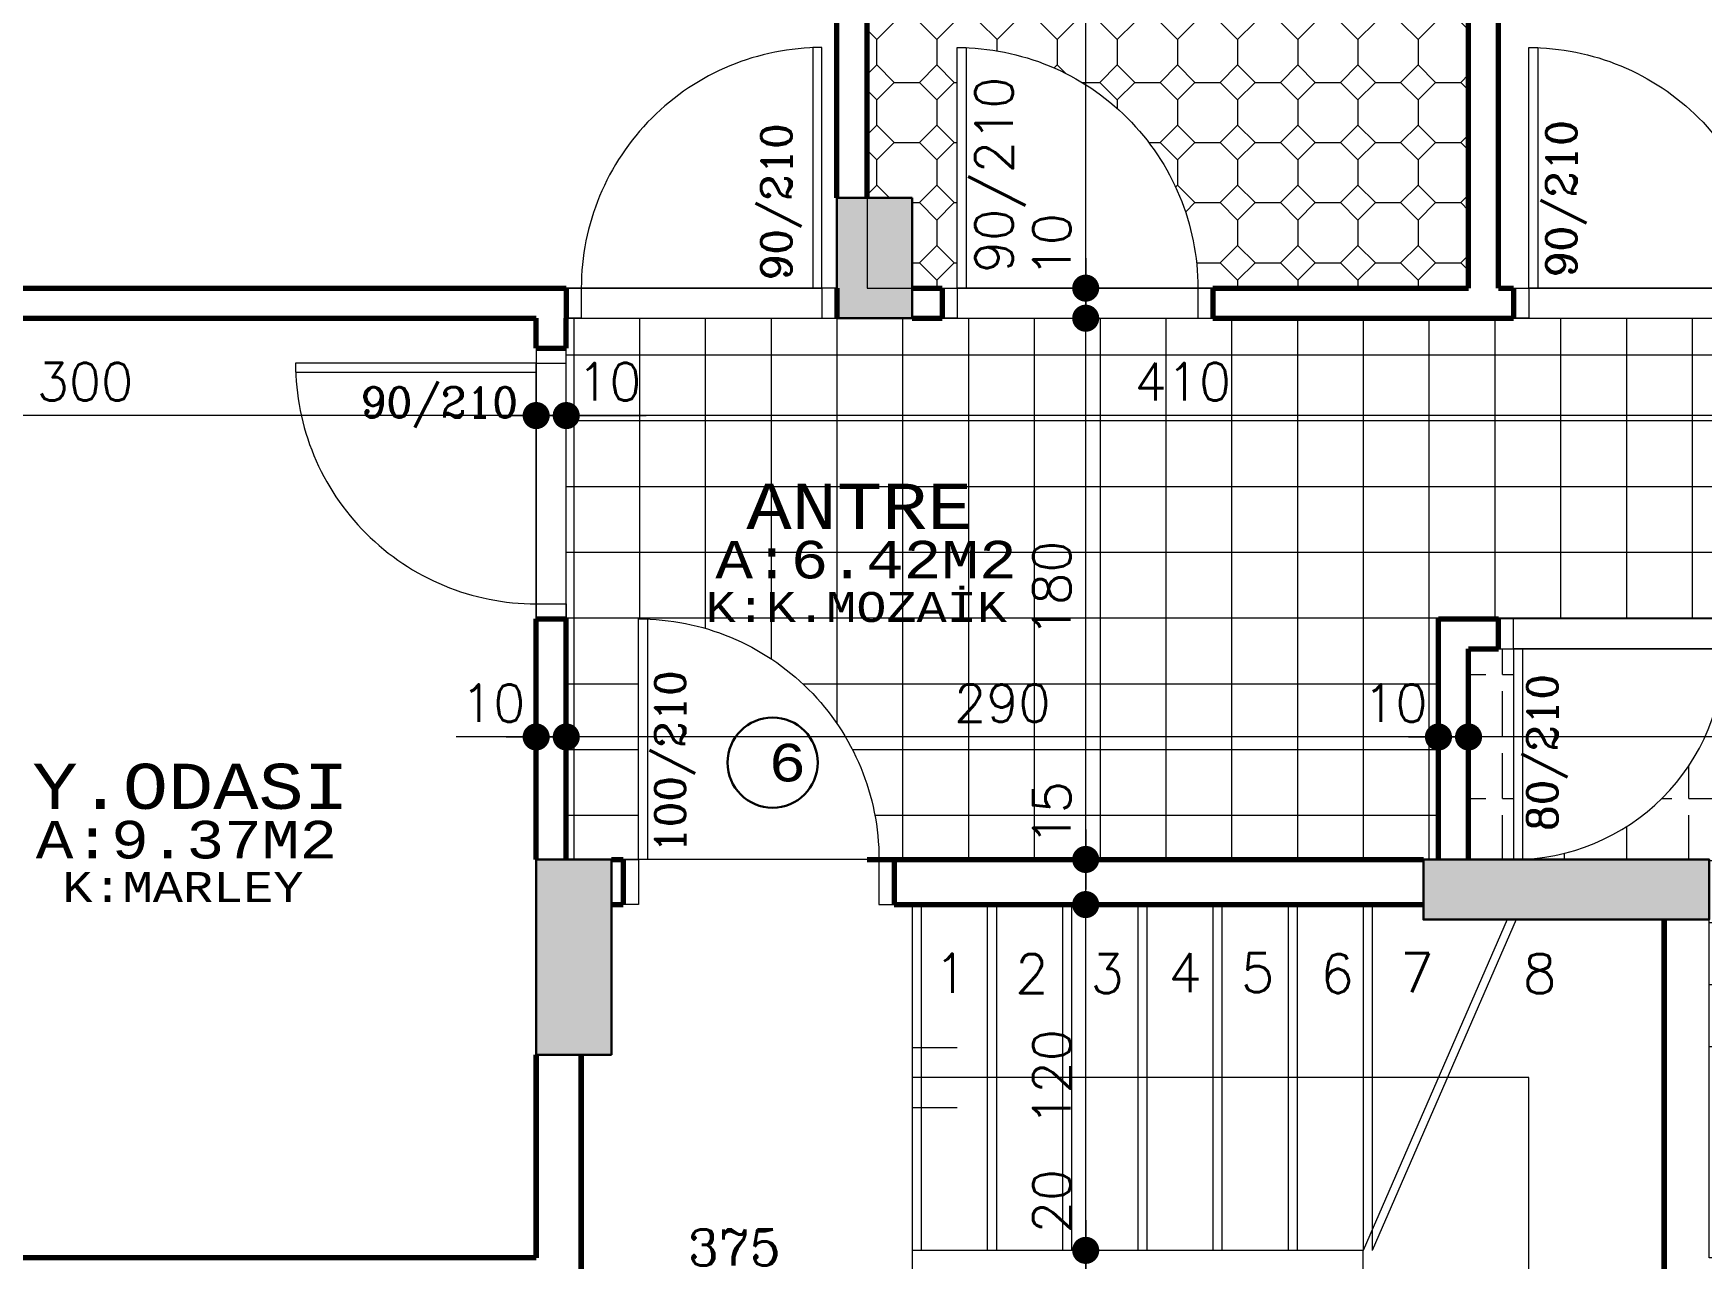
# Model space of a CAD drawing. Header units: millimetres. Extents: x 35860 to 71103, y -11298 to -8385.
# Drawn here: x 47199 to 47754, y -9991 to -9584 of the extents above; entities that cross this region are included whole.
import ezdxf
from ezdxf.enums import TextEntityAlignment as Align

# ---------------------------------------------------------------- set-up
doc = ezdxf.new("R2010")
doc.units = ezdxf.units.MM
doc.header["$MEASUREMENT"] = 0
doc.layers.get('0').update_dxf_attribs({"lineweight": 15})
doc.layers.get('Defpoints').update_dxf_attribs({"lineweight": 20})
for name, color, linetype, lineweight in [('02', 2, 'Continuous', 20), ('03_Yazı', 1, 'Continuous', 30), ('07', 3, 'Continuous', 70), ('Kolon', 6, 'Continuous', 30), ('Merd&Balkon', 40, 'Continuous', 20), ('Ölçü', 140, 'Continuous', 20)]:
    doc.layers.add(name, color=color, linetype=linetype, lineweight=lineweight)
doc.layers.add('Lay_X', color=45, linetype='Continuous', lineweight=13, plot=False)
doc.styles.add('0', font='txt.shx')
doc.styles.add('C', font='')
doc.styles.add('ROMANC', font='romanc', dxfattribs={"height": 0.11})
doc.styles.get('C').set_extended_font_data('Courier New Tur')
doc.dimstyles.new('2', dxfattribs={"dimtxt": 12.5, "dimasz": 1, "dimexe": 0, "dimexo": 0, "dimgap": 5, "dimtad": 1, "dimdec": 0, "dimlfac": -1, "dimzin": 12, "dimdsep": 46, "dimtxsty": '0', "dimblk": 'DOT', "dimcen": 2.5, "dimse1": 1, "dimse2": 1, "dimclrd": 256, "dimclrt": 1, "dimadec": 0, "dimazin": 0, "dimtfac": 1, "dimtdec": 0, "dimtmove": 0, "dimatfit": 0, "dimldrblk": 'DOT', "dimfxl": 1, "dimtolj": 1, "dimtzin": 0, "dimlwd": -1, "dimarcsym": 0})

# ---------------------------------------------------------------- blocks, each defined once
blk = doc.blocks.new('DOT')
at = {"color": 0}
blk.add_line((-10, 0), (10, 0), dxfattribs=at)
at = {"color": 0, "const_width": 4.5}
blk.add_lwpolyline([(-2.25, 0, 1), (2.25, 0, 1)], format="xyb", close=True, dxfattribs=at)
blk = doc.blocks.new('*D624')
at = {"layer": 'Defpoints', "color": 0, "transparency": 16777216}
for p in [(47786.06, -9688.42), (47376.06, -9710.8), (47376.06, -9778.42)]:
    blk.add_point(p, dxfattribs=at)
at = {"layer": 'Ölçü', "transparency": 16777216}
blk.add_line((47785.06, -9710.8), (47377.06, -9710.8), dxfattribs=at)
at = {"layer": 'Ölçü', "transparency": 16777216, "rotation": 180}
blk.add_blockref('DOT', (47376.06, -9710.8), dxfattribs=at)
at = {"layer": 'Ölçü', "transparency": 16777216}
blk.add_blockref('DOT', (47786.06, -9710.8), dxfattribs=at)
at = {"layer": 'Ölçü', "color": 1, "transparency": 16777216, "insert": (47581.06, -9699.55), "char_height": 12.5, "attachment_point": 5, "style": '0'}
blk.add_mtext('\\A1;410', dxfattribs=at)
blk = doc.blocks.new('*D625')
at = {"layer": 'Defpoints', "color": 0, "transparency": 16777216}
for p in [(47366.06, -9710.8), (47366.06, -9778.42), (47376.06, -9778.42)]:
    blk.add_point(p, dxfattribs=at)
at = {"layer": 'Ölçü', "transparency": 16777216}
for p, q in [((47365.06, -9710.8), (47364.06, -9710.8)), ((47366.06, -9710.8), (47376.06, -9710.8)), ((47377.06, -9710.8), (47402.64, -9710.8))]:
    blk.add_line(p, q, dxfattribs=at)
blk.add_blockref('DOT', (47366.06, -9710.8), dxfattribs=at)
at = {"layer": 'Ölçü', "transparency": 16777216, "rotation": 180}
blk.add_blockref('DOT', (47376.06, -9710.8), dxfattribs=at)
at = {"layer": 'Ölçü', "color": 1, "transparency": 16777216, "insert": (47390.35, -9699.55), "char_height": 12.5, "attachment_point": 5, "style": '0'}
blk.add_mtext('\\A1;10', dxfattribs=at)
blk = doc.blocks.new('*D626')
at = {"layer": 'Defpoints', "color": 0, "transparency": 16777216}
for p in [(47066.06, -9678.42), (47066.06, -9710.8), (47366.06, -9778.42)]:
    blk.add_point(p, dxfattribs=at)
at = {"layer": 'Ölçü', "transparency": 16777216}
blk.add_line((47365.06, -9710.8), (47067.06, -9710.8), dxfattribs=at)
at = {"layer": 'Ölçü', "transparency": 16777216, "rotation": 180}
blk.add_blockref('DOT', (47066.06, -9710.8), dxfattribs=at)
at = {"layer": 'Ölçü', "transparency": 16777216}
blk.add_blockref('DOT', (47366.06, -9710.8), dxfattribs=at)
at = {"layer": 'Ölçü', "color": 1, "transparency": 16777216, "insert": (47216.06, -9699.55), "char_height": 12.5, "attachment_point": 5, "style": '0'}
blk.add_mtext('\\A1;300', dxfattribs=at)
blk = doc.blocks.new('*D629')
at = {"layer": 'Defpoints', "color": 0, "transparency": 16777216}
for p in [(47676.06, -9788.42), (47676.06, -9817.68), (47936.06, -9824.67)]:
    blk.add_point(p, dxfattribs=at)
at = {"layer": 'Ölçü', "transparency": 16777216}
blk.add_line((47935.06, -9817.68), (47677.06, -9817.68), dxfattribs=at)
at = {"layer": 'Ölçü', "transparency": 16777216, "rotation": 180}
blk.add_blockref('DOT', (47676.06, -9817.68), dxfattribs=at)
at = {"layer": 'Ölçü', "transparency": 16777216}
blk.add_blockref('DOT', (47936.06, -9817.68), dxfattribs=at)
at = {"layer": 'Ölçü', "color": 1, "transparency": 16777216, "insert": (47806.06, -9806.43), "char_height": 12.5, "attachment_point": 5, "style": '0'}
blk.add_mtext('\\A1;260', dxfattribs=at)
blk = doc.blocks.new('*D630')
at = {"layer": 'Defpoints', "color": 0, "transparency": 16777216}
for p in [(47666.06, -9778.42), (47676.06, -9788.42), (47666.06, -9817.68)]:
    blk.add_point(p, dxfattribs=at)
at = {"layer": 'Ölçü', "transparency": 16777216}
for p, q in [((47665.06, -9817.68), (47639.48, -9817.68)), ((47676.06, -9817.68), (47666.06, -9817.68)), ((47677.06, -9817.68), (47678.06, -9817.68))]:
    blk.add_line(p, q, dxfattribs=at)
blk.add_blockref('DOT', (47666.06, -9817.68), dxfattribs=at)
at = {"layer": 'Ölçü', "transparency": 16777216, "rotation": 180}
blk.add_blockref('DOT', (47676.06, -9817.68), dxfattribs=at)
at = {"layer": 'Ölçü', "color": 1, "transparency": 16777216, "insert": (47651.77, -9806.43), "char_height": 12.5, "attachment_point": 5, "style": '0'}
blk.add_mtext('\\A1;10', dxfattribs=at)
blk = doc.blocks.new('*D631')
at = {"layer": 'Defpoints', "color": 0, "transparency": 16777216}
for p in [(47376.06, -9778.42), (47666.06, -9778.42), (47376.06, -9817.68)]:
    blk.add_point(p, dxfattribs=at)
at = {"layer": 'Ölçü', "transparency": 16777216}
blk.add_line((47665.06, -9817.68), (47377.06, -9817.68), dxfattribs=at)
at = {"layer": 'Ölçü', "transparency": 16777216, "rotation": 180}
blk.add_blockref('DOT', (47376.06, -9817.68), dxfattribs=at)
at = {"layer": 'Ölçü', "transparency": 16777216}
blk.add_blockref('DOT', (47666.06, -9817.68), dxfattribs=at)
at = {"layer": 'Ölçü', "color": 1, "transparency": 16777216, "insert": (47521.06, -9806.43), "char_height": 12.5, "attachment_point": 5, "style": '0'}
blk.add_mtext('\\A1;290', dxfattribs=at)
blk = doc.blocks.new('*D632')
at = {"layer": 'Defpoints', "color": 0, "transparency": 16777216}
for p in [(47366.06, -9778.42), (47376.06, -9778.42), (47366.06, -9817.68)]:
    blk.add_point(p, dxfattribs=at)
at = {"layer": 'Ölçü', "transparency": 16777216}
for p, q in [((47365.06, -9817.68), (47339.48, -9817.68)), ((47376.06, -9817.68), (47366.06, -9817.68)), ((47377.06, -9817.68), (47378.06, -9817.68))]:
    blk.add_line(p, q, dxfattribs=at)
blk.add_blockref('DOT', (47366.06, -9817.68), dxfattribs=at)
at = {"layer": 'Ölçü', "transparency": 16777216, "rotation": 180}
blk.add_blockref('DOT', (47376.06, -9817.68), dxfattribs=at)
at = {"layer": 'Ölçü', "color": 1, "transparency": 16777216, "insert": (47351.77, -9806.43), "char_height": 12.5, "attachment_point": 5, "style": '0'}
blk.add_mtext('\\A1;10', dxfattribs=at)
blk = doc.blocks.new('*D663')
at = {"layer": 'Defpoints', "color": 0, "transparency": 16777216}
for p in [(47491.06, -9988.42), (47548.77, -9988.42), (47491.06, -10008.42)]:
    blk.add_point(p, dxfattribs=at)
at = {"layer": 'Ölçü', "transparency": 16777216}
for p, q in [((47548.77, -9987.42), (47548.77, -9957.67)), ((47548.77, -10008.42), (47548.77, -9988.42)), ((47548.77, -10009.42), (47548.77, -10010.42))]:
    blk.add_line(p, q, dxfattribs=at)
for p, rotation in [((47548.77, -9988.42), 270), ((47548.77, -10008.42), 90)]:
    blk.add_blockref('DOT', p, dxfattribs=dict(at, rotation=rotation))
at = {"layer": 'Ölçü', "color": 1, "transparency": 16777216, "insert": (47537.52, -9972.05), "char_height": 12.5, "attachment_point": 5, "rotation": 90, "style": '0'}
blk.add_mtext('\\A1;20', dxfattribs=at)
blk = doc.blocks.new('*D664')
at = {"layer": 'Defpoints', "color": 0, "transparency": 16777216}
for p in [(47485.04, -9873.42), (47548.77, -9873.42), (47491.06, -9988.42)]:
    blk.add_point(p, dxfattribs=at)
at = {"layer": 'Ölçü', "transparency": 16777216}
blk.add_line((47548.77, -9987.42), (47548.77, -9874.42), dxfattribs=at)
for p, rotation in [((47548.77, -9873.42), 90), ((47548.77, -9988.42), 270)]:
    blk.add_blockref('DOT', p, dxfattribs=dict(at, rotation=rotation))
at = {"layer": 'Ölçü', "color": 1, "transparency": 16777216, "insert": (47537.52, -9930.92), "char_height": 12.5, "attachment_point": 5, "rotation": 90, "style": '0'}
blk.add_mtext('\\A1;120', dxfattribs=at)
blk = doc.blocks.new('*D665')
at = {"layer": 'Defpoints', "color": 0, "transparency": 16777216}
for p in [(47476.06, -9858.42), (47548.77, -9858.42), (47485.04, -9873.42)]:
    blk.add_point(p, dxfattribs=at)
at = {"layer": 'Ölçü', "transparency": 16777216}
for p, q in [((47548.77, -9857.42), (47548.77, -9829.76)), ((47548.77, -9873.42), (47548.77, -9858.42)), ((47548.77, -9874.42), (47548.77, -9875.42))]:
    blk.add_line(p, q, dxfattribs=at)
for p, rotation in [((47548.77, -9858.42), 270), ((47548.77, -9873.42), 90)]:
    blk.add_blockref('DOT', p, dxfattribs=dict(at, rotation=rotation))
at = {"layer": 'Ölçü', "color": 1, "transparency": 16777216, "insert": (47537.52, -9843.09), "char_height": 12.5, "attachment_point": 5, "rotation": 90, "style": '0'}
blk.add_mtext('\\A1;15', dxfattribs=at)
blk = doc.blocks.new('*D666')
at = {"layer": 'Defpoints', "color": 0, "transparency": 16777216}
for p in [(47491.06, -9678.42), (47548.77, -9678.42), (47476.06, -9858.42)]:
    blk.add_point(p, dxfattribs=at)
at = {"layer": 'Ölçü', "transparency": 16777216}
blk.add_line((47548.77, -9857.42), (47548.77, -9679.42), dxfattribs=at)
for p, rotation in [((47548.77, -9678.42), 90), ((47548.77, -9858.42), 270)]:
    blk.add_blockref('DOT', p, dxfattribs=dict(at, rotation=rotation))
at = {"layer": 'Ölçü', "color": 1, "transparency": 16777216, "insert": (47537.52, -9768.42), "char_height": 12.5, "attachment_point": 5, "rotation": 90, "style": '0'}
blk.add_mtext('\\A1;180', dxfattribs=at)
blk = doc.blocks.new('*D667')
at = {"layer": 'Defpoints', "color": 0, "transparency": 16777216}
for p in [(47491.06, -9668.42), (47548.77, -9668.42), (47491.06, -9678.42)]:
    blk.add_point(p, dxfattribs=at)
at = {"layer": 'Ölçü', "transparency": 16777216}
for p, q in [((47548.77, -9667.42), (47548.77, -9641.84)), ((47548.77, -9678.42), (47548.77, -9668.42)), ((47548.77, -9679.42), (47548.77, -9680.42))]:
    blk.add_line(p, q, dxfattribs=at)
for p, rotation in [((47548.77, -9668.42), 270), ((47548.77, -9678.42), 90)]:
    blk.add_blockref('DOT', p, dxfattribs=dict(at, rotation=rotation))
at = {"layer": 'Ölçü', "color": 1, "transparency": 16777216, "insert": (47537.52, -9654.13), "char_height": 12.5, "attachment_point": 5, "rotation": 90, "style": '0'}
blk.add_mtext('\\A1;10', dxfattribs=at)
blk = doc.blocks.new('*D668')
at = {"layer": 'Defpoints', "color": 0, "transparency": 16777216}
for p in [(47496.58, -9313.42), (47548.77, -9313.42), (47491.06, -9668.42)]:
    blk.add_point(p, dxfattribs=at)
at = {"layer": 'Ölçü', "transparency": 16777216}
blk.add_line((47548.77, -9667.42), (47548.77, -9314.42), dxfattribs=at)
for p, rotation in [((47548.77, -9313.42), 90), ((47548.77, -9668.42), 270)]:
    blk.add_blockref('DOT', p, dxfattribs=dict(at, rotation=rotation))
at = {"layer": 'Ölçü', "color": 1, "transparency": 16777216, "insert": (47537.52, -9490.92), "char_height": 12.5, "attachment_point": 5, "rotation": 90, "style": '0'}
blk.add_mtext('\\A1;355', dxfattribs=at)
blk = doc.blocks.new('NO')
at = {"layer": '03_Yazı'}
blk.add_circle((0, 0), 15, dxfattribs=at)
at = {"layer": '03_Yazı', "style": 'C'}
blk.add_attdef('99', text='', height=12.5, dxfattribs=at).set_placement((0, 0), align=Align.MIDDLE_CENTER)
blk = doc.blocks.new('K_X_D_4_10-90')
at = {"layer": '02'}
blk.add_lwpolyline([(15, 80, -0.414214), (95, 0), (15, 0), (15, 80), (18, 80), (18, 0)], format="xyb", dxfattribs=at)
for points in [[(10, 0), (15, 0), (15, -10), (10, -10)], [(100, 0), (95, 0), (95, -10), (100, -10)]]:
    blk.add_lwpolyline(points, dxfattribs=at)
at = {"layer": '07'}
for p, q in [((10, 0), (10, -10)), ((100, 0), (100, -10))]:
    blk.add_line(p, q, dxfattribs=at)
at = {"layer": '03_Yazı', "style": '0', "flags": 8}
blk.add_attdef('90/210', (33.5, 5), '', height=12.5, rotation=90, dxfattribs=at)

msp = doc.modelspace()

# ---------------------------------------------------------------- hatches: boundary and pattern name
h = msp.add_hatch()
h.set_pattern_fill('SERAMIK1', color=256, scale=20, style=0, pattern_type=2)
h.set_pattern_definition([(315, (-2080.745, 5.8), (20.000006, -4e-15), [8.20244, -20.08184]), (0, (-2074.945, 0), (20, 20), [8.4, -11.6]), (45, (-2066.545, 0), (0, 20.000006), [8.20244, -20.08184]), (135, (-2060.745, 14.2), (-20.000006, 0), [8.20244, -20.08184]), (225, (-2074.945, 20), (-2e-15, -20.000006), [8.20244, -20.08184]), (270, (-2080.745, 14.2), (20, -20), [8.4, -11.6])])
h.paths.add_polyline_path([(47676.06, -9576.85), (47665.83, -9576.85), (47605.83, -9576.85), (47605.83, -9516.85), (47624.82, -9516.85), (47624.82, -9505.39), (47624.82, -9390.39), (47624.82, -9388.11), (47596.45, -9388.11), (47594.95, -9388.11), (47594.95, -9328.11), (47594.95, -9313.42), (47568.58, -9313.42), (47563.58, -9313.42, -0.401712), (47496.58, -9383.36), (47496.58, -9383.42), (47493.58, -9383.42), (47493.58, -9313.42), (47488.58, -9313.42), (47476.06, -9313.42), (47476.06, -9352.15), (47491.06, -9352.81), (47491.06, -9402.81), (47476.06, -9402.81), (47476.06, -9638.42), (47491.06, -9638.42), (47491.06, -9668.42), (47501.06, -9668.42), (47506.06, -9668.42), (47506.06, -9588.42), (47509.06, -9588.42), (47509.06, -9588.48, -0.40327), (47586.06, -9668.42), (47591.06, -9668.42), (47676.06, -9668.42)])
h.paths.add_polyline_path([(47558.35, -9448.82), (47593.77, -9448.82), (47593.77, -9467.57), (47558.35, -9467.57)], flags=24)
h.paths.add_polyline_path([(47528.14, -9510.71), (47528.14, -9471.13), (47546.89, -9471.13), (47546.89, -9510.71)], flags=24)
h.paths.add_polyline_path([(47496.42, -9582.4), (47597.57, -9582.4), (47597.57, -9562.57), (47496.42, -9562.57)], flags=24)
h.paths.add_polyline_path([(47492.57, -9568.15), (47604.63, -9568.15), (47604.63, -9547.08), (47492.57, -9547.08)], flags=24)
h.paths.add_polyline_path([(47495.64, -9553.33), (47597.89, -9553.33), (47597.89, -9530.19), (47495.64, -9530.19)], flags=24)
h = msp.add_hatch()
h.set_pattern_fill('ANSI33', color=256, scale=30, style=0)
h.paths.add_polyline_path([(47466.06, -9402.81), (47466.06, -9351.71), (47491.06, -9352.81), (47491.06, -9402.81)])
h.paths.add_polyline_path([(47951.06, -9983.42), (47891.06, -9983.42), (47891.06, -10013.42), (47951.06, -10013.42)])
h.paths.add_polyline_path([(47926.06, -9628.42), (47951.06, -9628.42), (47951.06, -9678.42), (47926.06, -9678.42)])
h.paths.add_polyline_path([(47491.06, -9638.42), (47491.06, -9678.42), (47466.06, -9678.42), (47466.06, -9638.42)])
h.paths.add_polyline_path([(47926.06, -10368.42), (47951.06, -10368.42), (47951.06, -10318.42), (47926.06, -10318.42)])
h.paths.add_polyline_path([(47491.06, -10368.42), (47491.06, -10318.42), (47466.06, -10318.42), (47466.06, -10368.42)])
h.paths.add_polyline_path([(47926.06, -9423.08), (47926.06, -9371.98), (47951.06, -9373.08), (47951.06, -9423.08)])
h.paths.add_polyline_path([(47661.06, -9360.3), (47686.06, -9361.4), (47686.06, -9411.4), (47661.06, -9411.4)])
h.paths.add_polyline_path([(47391.06, -10138.42), (47366.06, -10138.42), (47366.06, -10073.42), (47391.06, -10073.42)])
h.paths.add_polyline_path([(47391.06, -9923.42), (47391.06, -9858.42), (47366.06, -9858.42), (47366.06, -9923.42)])
h.paths.add_polyline_path([(47661.06, -9873.42), (47661.06, -9878.42), (47666.06, -9878.42), (47756.06, -9878.42), (47756.06, -9858.42), (47661.06, -9858.42)])
h.paths.add_polyline_path([(47661.06, -10133.42), (47661.06, -10118.42), (47756.06, -10118.42), (47756.06, -10138.42), (47661.06, -10138.42)])
h.paths.add_polyline_path([(47661.06, -10623.42), (47686.06, -10623.42), (47686.06, -10573.42), (47661.06, -10573.42)])
h.paths.add_polyline_path([(47491.06, -10623.42), (47491.06, -10573.42), (47466.06, -10573.42), (47466.06, -10623.42)])
h.paths.add_polyline_path([(47926.06, -10623.42), (47926.06, -10573.42), (47951.06, -10573.42), (47951.06, -10623.42)])
h.paths.add_polyline_path([(47051.06, -9384.52), (47051.06, -9333.42), (47076.06, -9334.52), (47076.06, -9384.52)])
h.paths.add_polyline_path([(47101.06, -9678.42), (47051.06, -9678.42), (47051.06, -9653.42), (47101.06, -9653.42)])
h.paths.add_polyline_path([(47091.06, -9893.42), (47051.06, -9893.42), (47051.06, -9923.42), (47091.06, -9923.42)])
h.paths.add_polyline_path([(47076.06, -10623.42), (47076.06, -10573.42), (47051.06, -10573.42), (47051.06, -10623.42)])
h.paths.add_polyline_path([(47101.06, -10318.42), (47051.06, -10318.42), (47051.06, -10343.42), (47101.06, -10343.42)])
h = msp.add_hatch()
h.set_pattern_fill('NET', color=256, scale=175, style=0)
h.set_pattern_definition([(0, (-2080.745, 0), (0, 21.875), []), (90, (-2080.745, 0), (-21.875, 1e-15), [])])
h.paths.add_polyline_path([(47786.06, -9678.42), (47376.06, -9678.42), (47376.06, -9858.42), (47400.04, -9858.42), (47400.04, -9778.42), (47403.04, -9778.42), (47403.04, -9778.48, -0.40327), (47480.04, -9858.42), (47666.06, -9858.42), (47666.06, -9778.42), (47786.06, -9778.42)])
h.paths.add_polyline_path([(47761.35, -9690.17), (47782.19, -9690.17), (47782.19, -9708.92), (47761.35, -9708.92)], flags=24)
h.paths.add_polyline_path([(47564.39, -9690.17), (47597.73, -9690.17), (47597.73, -9708.92), (47564.39, -9708.92)], flags=24)
h.paths.add_polyline_path([(47379.94, -9690.17), (47400.77, -9690.17), (47400.77, -9708.92), (47379.94, -9708.92)], flags=24)
h.paths.add_polyline_path([(47641.35, -9797.05), (47662.19, -9797.05), (47662.19, -9815.8), (47641.35, -9815.8)], flags=24)
h.paths.add_polyline_path([(47502.31, -9797.05), (47539.81, -9797.05), (47539.81, -9815.8), (47502.31, -9815.8)], flags=24)
h.paths.add_polyline_path([(47528.14, -9854.55), (47528.14, -9831.63), (47546.89, -9831.63), (47546.89, -9854.55)], flags=24)
h.paths.add_polyline_path([(47528.14, -9785.09), (47528.14, -9751.76), (47546.89, -9751.76), (47546.89, -9785.09)], flags=24)
h.paths.add_polyline_path([(47416.67, -9783.05), (47528.32, -9783.05), (47528.32, -9763.21), (47416.67, -9763.21)], flags=25)
h.paths.add_polyline_path([(47419.7, -9768.8), (47531.77, -9768.8), (47531.77, -9747.72), (47419.7, -9747.72)], flags=24)
h.paths.add_polyline_path([(47430.4, -9752.22), (47516.68, -9752.22), (47516.68, -9729.72), (47430.4, -9729.72)], flags=24)
h = msp.add_hatch()
h.set_pattern_fill('ANGLE', color=256, scale=75, style=0)
h.set_pattern_definition([(0, (-2080.745, 0), (0, 20.625), [15, -5.625]), (90, (-2080.745, 0), (-20.625, 1e-15), [15, -5.625])])
h.paths.add_polyline_path([(47936.06, -9788.42), (47876.06, -9788.42), (47876.06, -9823.42, -0.414214), (47871.06, -9828.42), (47831.06, -9828.42, -0.414214), (47826.06, -9823.42), (47826.06, -9788.42), (47761.06, -9788.42, -0.401712), (47694.06, -9858.36), (47694.06, -9858.42), (47756.06, -9858.42), (47756.06, -9930.92), (47936.06, -9930.92)])
h.paths.add_polyline_path([(47691.06, -9788.42), (47676.06, -9788.42), (47676.06, -9858.42), (47691.06, -9858.42)])
h.paths.add_polyline_path([(47909.27, -9797.05), (47932.19, -9797.05), (47932.19, -9815.8), (47909.27, -9815.8)], flags=24)
h.paths.add_polyline_path([(47787.31, -9797.05), (47824.81, -9797.05), (47824.81, -9815.8), (47787.31, -9815.8)], flags=24)
h.paths.add_polyline_path([(47868.33, -9908.42), (47868.33, -9870.92), (47887.08, -9870.92), (47887.08, -9908.42)], flags=24)
h.paths.add_polyline_path([(47761.75, -9899.4), (47873.82, -9899.4), (47873.82, -9878.32), (47761.75, -9878.32)], flags=24)
h.paths.add_polyline_path([(47765.6, -9914.96), (47866.75, -9914.96), (47866.75, -9895.13), (47765.6, -9895.13)], flags=24)
h.paths.add_polyline_path([(47774.05, -9884.75), (47860.72, -9884.75), (47860.72, -9861.1), (47774.05, -9861.1)], flags=24)

# ---------------------------------------------------------------- linework, layer by layer
at = {"layer": '02'}
for p, q in [((47366.06, -9696.42), (47366.06, -9693.42)), ((47694.06, -9788.42), (47691.06, -9788.42)), ((47494.06, -9873.42), (47494.06, -9988.42)), ((47519.06, -9873.42), (47519.06, -9988.42)), ((47544.06, -9873.42), (47544.06, -9988.42)), ((47569.06, -9873.42), (47569.06, -9988.42)), ((47594.06, -9873.42), (47594.06, -9988.42)), ((47619.06, -9873.42), (47619.06, -9988.42)), ((47644.06, -9873.42), (47644.06, -9988.42)), ((47691.89, -9878.42), (47644.06, -9988.42))]:
    msp.add_line(p, q, dxfattribs=at)
for points in [[(47461.06, -9588.42, 0.414214), (47381.06, -9668.42), (47461.06, -9668.42), (47461.06, -9588.42), (47458.06, -9588.42), (47458.06, -9668.42)], [(47696.06, -9588.42, -0.414214), (47776.06, -9668.42), (47696.06, -9668.42), (47696.06, -9588.42), (47699.06, -9588.42), (47699.06, -9668.42)], [(47286.06, -9693.42, 0.414214), (47366.06, -9773.42), (47366.06, -9693.42), (47286.06, -9693.42), (47286.06, -9696.42), (47366.06, -9696.42)], [(47400.04, -9778.42, -0.414214), (47480.04, -9858.42), (47400.04, -9858.42), (47400.04, -9778.42), (47403.04, -9778.42), (47403.04, -9858.42)], [(47691.06, -9858.42, 0.414214), (47761.06, -9788.42), (47691.06, -9788.42), (47691.06, -9858.42), (47694.06, -9858.42), (47694.06, -9788.42)]]:
    msp.add_lwpolyline(points, format="xyb", dxfattribs=at)
for points in [[(47376.06, -9668.42), (47381.06, -9668.42), (47381.06, -9678.42), (47376.06, -9678.42)], [(47466.06, -9668.42), (47461.06, -9668.42), (47461.06, -9678.42), (47466.06, -9678.42)], [(47691.06, -9668.42), (47696.06, -9668.42), (47696.06, -9678.42), (47691.06, -9678.42)], [(47366.06, -9688.42), (47366.06, -9693.42), (47376.06, -9693.42), (47376.06, -9688.42)], [(47366.06, -9778.42), (47366.06, -9773.42), (47376.06, -9773.42), (47376.06, -9778.42)], [(47686.06, -9788.42), (47691.06, -9788.42), (47691.06, -9778.42), (47686.06, -9778.42)], [(47395.04, -9858.42), (47400.04, -9858.42), (47400.04, -9873.42), (47395.04, -9873.42)], [(47485.04, -9858.42), (47480.04, -9858.42), (47480.04, -9873.42), (47485.04, -9873.42)]]:
    msp.add_lwpolyline(points, dxfattribs=at)
at = {"layer": '07'}
for p, q in [((47466.06, -9638.42), (47466.06, -9402.81)), ((47476.06, -9638.42), (47476.06, -9402.81)), ((47676.06, -9668.42), (47676.06, -9411.4)), ((47686.06, -9668.42), (47686.06, -9411.4)), ((47101.06, -9668.42), (47376.06, -9668.42)), ((47376.06, -9668.42), (47376.06, -9678.42)), ((47466.06, -9668.42), (47466.06, -9678.42)), ((47491.06, -9668.42), (47501.06, -9668.42)), ((47591.06, -9668.42), (47676.06, -9668.42)), ((47686.06, -9668.42), (47691.06, -9668.42)), ((47691.06, -9668.42), (47691.06, -9678.42)), ((47101.06, -9678.42), (47366.06, -9678.42)), ((47366.06, -9688.42), (47366.06, -9678.42)), ((47376.06, -9688.42), (47376.06, -9678.42)), ((47491.06, -9678.42), (47501.06, -9678.42)), ((47591.06, -9678.42), (47676.06, -9678.42)), ((47676.06, -9678.42), (47676.06, -9678.42)), ((47676.06, -9678.42), (47691.06, -9678.42)), ((47366.06, -9688.42), (47376.06, -9688.42)), ((47366.06, -9858.42), (47366.06, -9778.42)), ((47366.06, -9778.42), (47376.06, -9778.42)), ((47376.06, -9858.42), (47376.06, -9778.42)), ((47666.06, -9858.42), (47666.06, -9778.42)), ((47666.06, -9778.42), (47686.06, -9778.42)), ((47686.06, -9788.42), (47686.06, -9778.42)), ((47676.06, -9858.42), (47676.06, -9788.42)), ((47676.06, -9788.42), (47686.06, -9788.42)), ((47391.06, -9858.42), (47395.04, -9858.42)), ((47395.04, -9858.42), (47395.04, -9873.42)), ((47476.06, -9858.42), (47661.06, -9858.42)), ((47485.04, -9858.42), (47485.04, -9873.42)), ((47391.06, -9873.42), (47395.04, -9873.42)), ((47485.04, -9873.42), (47661.06, -9873.42)), ((47741.06, -9878.42), (47741.06, -10118.42)), ((47741.06, -10118.42), (47741.06, -9878.42)), ((47366.06, -9990.92), (47366.06, -9923.42)), ((47366.06, -9923.42), (47366.06, -9990.92)), ((47381.06, -10073.42), (47381.06, -9923.42)), ((47381.06, -9923.42), (47381.06, -10073.42)), ((47366.06, -9990.92), (47066.06, -9990.92))]:
    msp.add_line(p, q, dxfattribs=at)
at = {"layer": 'Kolon'}
for points in [[(47491.06, -9638.42), (47491.06, -9678.42), (47466.06, -9678.42), (47466.06, -9678.42), (47466.06, -9638.42), (47466.06, -9638.42)], [(47391.06, -9923.42), (47391.06, -9858.42), (47366.06, -9858.42), (47366.06, -9923.42), (47366.06, -9923.42)], [(47661.06, -9873.42), (47661.06, -9878.42), (47666.06, -9878.42), (47756.06, -9878.42), (47756.06, -9858.42), (47661.06, -9858.42), (47661.06, -9858.42)]]:
    msp.add_lwpolyline(points, close=True, dxfattribs=at)
at = {"layer": 'Lay_X'}
for points in [[(47466.06, -9216.58), (47466.06, -9668.42), (47066.06, -9668.42), (47066.06, -9198.95)], [(47686.06, -9226.27), (47686.06, -9668.42), (47936.06, -9668.42), (47936.06, -9237.29)], [(47676.06, -9668.42), (47676.06, -9313.42), (47476.06, -9313.42), (47476.06, -9668.42)], [(47066.06, -9990.92), (47066.06, -9678.42), (47366.06, -9678.42), (47366.06, -9990.92)], [(47376.06, -9858.42), (47376.06, -9678.42), (47786.06, -9678.42), (47786.06, -9778.42), (47666.06, -9778.42), (47666.06, -9858.42)], [(47676.06, -9858.42), (47676.06, -9788.42), (47936.06, -9788.42), (47936.06, -9990.92), (47756.06, -9990.92), (47756.06, -9858.42)]]:
    msp.add_lwpolyline(points, close=True, dxfattribs=at)
at = {"layer": 'Merd&Balkon'}
for p, q in [((47491.06, -9873.42), (47491.06, -9988.42)), ((47516.06, -9873.42), (47516.06, -9988.42)), ((47541.06, -9873.42), (47541.06, -9988.42)), ((47566.06, -9873.42), (47566.06, -9988.42)), ((47591.06, -9873.42), (47591.06, -9988.42)), ((47616.06, -9873.42), (47616.06, -9988.42)), ((47641.06, -9873.42), (47641.06, -9988.42)), ((47688.89, -9878.42), (47641.06, -9988.42)), ((47491.06, -9920.92), (47506.06, -9920.92)), ((47696.06, -9930.92), (47491.06, -9930.92)), ((47696.06, -10065.92), (47696.06, -9930.92)), ((47491.06, -9940.92), (47506.06, -9940.92))]:
    msp.add_line(p, q, dxfattribs=at)
msp.add_lwpolyline([(47641.06, -10008.42), (47641.06, -9988.42), (47491.06, -9988.42), (47491.06, -10008.42)], close=True, dxfattribs=at)

# ---------------------------------------------------------------- block references
at = {"layer": '02'}
msp.add_blockref('K_X_D_4_10-90', (47491.06, -9668.42), dxfattribs=at).add_auto_attribs({'90/210': '90/210'})
at = {"layer": '03_Yazı'}
ref = msp.add_blockref('NO', (47444.66, -9826.22), dxfattribs=dict(at, xscale=-1))
ref.add_attrib('99', '6', dxfattribs={"height": 12.5, "style": 'C'}).set_placement((47449.58, -9826.22), align=Align.MIDDLE_CENTER)

# ---------------------------------------------------------------- texts
at = {"layer": '03_Yazı', "style": 'ROMANC'}
for s, p in [('90/210', (47450.92, -9665.87)), ('90/210', (47450.92, -9665.87)), ('90/210', (47450.92, -9665.87)), ('90/210', (47711.91, -9664.83)), ('90/210', (47711.91, -9664.83)), ('90/210', (47711.91, -9664.83)), ('100/210', (47415.62, -9856.35)), ('80/210', (47705.59, -9849))]:
    msp.add_text(s, height=10, rotation=90, dxfattribs=at).set_placement(p)
at = {"layer": '03_Yazı'}
for s, height, style, p in [('90/210', 10, 'ROMANC', (47307.71, -9711.39)), ('1', 13, '0', (47498.34, -9902.72)), ('2', 13, '0', (47525.27, -9902.86)), ('3', 13, '0', (47550.34, -9902.86)), ('4', 13, '0', (47576.23, -9902.53)), ('5', 13, '0', (47600.36, -9902.53)), ('6', 13, '0', (47626.81, -9902.86)), ('7', 13, '0', (47653.36, -9902.53)), ('8', 13, '0', (47694.15, -9902.86))]:
    msp.add_text(s, height=height, dxfattribs=dict(at, style=style)).set_placement(p)
at = {"layer": '03_Yazı', "color": 4, "style": 'ROMANC'}
msp.add_text('375', height=12, dxfattribs=at).set_placement((47416.5, -9993.43))
at = {"layer": '03_Yazı', "style": 'C', "flags": 12}
for tag, text, height, p in [('ANTRE', 'ANTRE', 15, (47473.54, -9740.97)), ('K:K.MOZAİK', 'K:K.MOZAİK', 10, (47472.5, -9774.46)), ('Y.ODASI', 'Y.ODASI', 15, (47251.18, -9834.09)), ('K:MARLEY', 'K:MARLEY', 10, (47248.61, -9867.58))]:
    msp.add_attdef(tag, text=text, height=height, dxfattribs=at).set_placement(p, align=Align.MIDDLE_CENTER)
at = {"layer": '03_Yazı', "style": 'C'}
for tag, p in [('A:6.42M2', (47475.74, -9758.71)), ('A:9.37M2', (47249.79, -9851.83))]:
    msp.add_attdef(tag, text='A:10.00m2', height=12.5, dxfattribs=at).set_placement(p, align=Align.MIDDLE_CENTER)

# ---------------------------------------------------------------- dimensions: what is measured, and where the dimension line sits
at = {"layer": 'Ölçü'}
for base, p1, p2, angle, picture, middle in [((47548.77, -9313.42), (47491.06, -9668.42), (47496.58, -9313.42), 90, '*D668', (47537.52, -9490.92)), ((47548.77, -9668.42), (47491.06, -9678.42), (47491.06, -9668.42), 90, '*D667', (47537.52, -9654.13)), ((47548.77, -9678.42), (47476.06, -9858.42), (47491.06, -9678.42), 90, '*D666', (47537.52, -9768.42)), ((47066.06, -9710.8), (47366.06, -9778.42), (47066.06, -9678.42), 180, '*D626', (47216.06, -9699.55)), ((47376.06, -9710.8), (47786.06, -9688.42), (47376.06, -9778.42), 180, '*D624', (47581.06, -9699.55)), ((47366.06, -9817.68), (47376.06, -9778.42), (47366.06, -9778.42), 180, '*D632', (47351.77, -9806.43)), ((47376.06, -9817.68), (47666.06, -9778.42), (47376.06, -9778.42), 180, '*D631', (47521.06, -9806.43)), ((47666.06, -9817.68), (47676.06, -9788.42), (47666.06, -9778.42), 180, '*D630', (47651.77, -9806.43)), ((47676.06, -9817.68), (47936.06, -9824.67), (47676.06, -9788.42), 180, '*D629', (47806.06, -9806.43)), ((47548.77, -9858.42), (47485.04, -9873.42), (47476.06, -9858.42), 90, '*D665', (47537.52, -9843.09)), ((47548.77, -9988.42), (47491.06, -10008.42), (47491.06, -9988.42), 90, '*D663', (47537.52, -9972.05))]:
    dim = msp.add_linear_dim(base=base, p1=p1, p2=p2, angle=angle, dimstyle='2', dxfattribs=at)
    dim.commit()
    dim.dimension.update_dxf_attribs({"geometry": picture, "text_midpoint": middle})
dim = msp.add_linear_dim(base=(47366.06, -9710.8), p1=(47376.06, -9778.42), p2=(47366.06, -9778.42), angle=180, dimstyle='2', dxfattribs=at)
dim.commit()
dim.dimension.update_dxf_attribs({"geometry": '*D625', "text_midpoint": (47390.35, -9710.8), "dimtype": 160})
dim = msp.add_linear_dim(base=(47548.77, -9873.42), p1=(47491.06, -9988.42), p2=(47485.04, -9873.42), angle=90, text='120', dimstyle='2', dxfattribs=at)
dim.commit()
dim.dimension.update_dxf_attribs({"geometry": '*D664', "text_midpoint": (47537.52, -9930.92)})

doc.saveas('drawing.dxf')
